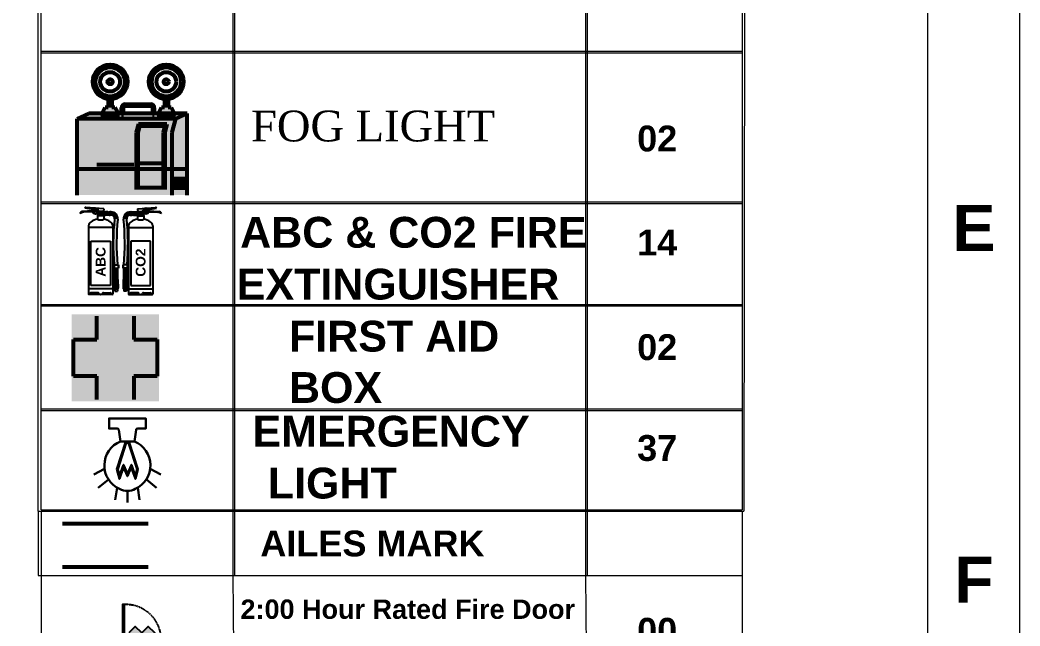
# Model space of a CAD drawing. Header units: inches. Extents: x -250485 to 735580, y -140410 to 288049.
# Drawn here: x 35705.5 to 36155.4, y 21327.8 to 21600.2 of the extents above; entities that cross this region are included whole.
import ezdxf

# ---------------------------------------------------------------- set-up
doc = ezdxf.new("R2010")
doc.units = ezdxf.units.IN
doc.header["$MEASUREMENT"] = 0
doc.linetypes.add('DASH', pattern=[0.35, 0.25, -0.1])
doc.layers.get('0').update_dxf_attribs({"lineweight": 0})
for name, color, linetype in [('bp door', 40, 'Continuous'), ('FIREACC', 30, 'Continuous'), ('OUTSIDE', 253, 'Continuous')]:
    doc.layers.add(name, color=color, linetype=linetype)
for name, color, linetype, lineweight in [('DIM 01', 250, 'Continuous', 9), ('Emergency Light', 251, 'Continuous', 15), ('evacuation plan', 162, 'Continuous', 13), ('Inline', 7, 'Continuous', 0), ('Outline', 7, 'Continuous', 0), ('Scale_Text', 7, 'Continuous', 0), ('sheet', 7, 'Continuous', 15), ('Titelblk', 7, 'Continuous', 25), ('TITLE', 7, 'Continuous', 20), ('wall', 7, 'Continuous', 0)]:
    doc.layers.add(name, color=color, linetype=linetype, lineweight=lineweight)
doc.styles.add('MtXpl_Times_New_Roma', font='times.ttf')
doc.styles.get("Standard").update_dxf_attribs({"font": 'arialbd.ttf', "height": 24})

# ---------------------------------------------------------------- blocks, each defined once
blk = doc.blocks.new('*U196')
at = {"layer": 'OUTSIDE', "linetype": 'Continuous'}
for points in [[(-85.3, 498), (-100.1, 481.8), (-46.6, 485.8)], [(-64.2, 504), (-85.3, 498), (-52.4, 503.4)], [(-52.4, 503.4), (-85.3, 498), (-46.6, 502.2)], [(-43.2, 502.2), (-85.3, 498), (-43.2, 485.8)], [(-85.3, 498), (-43.2, 502.2), (-46.6, 502.2)], [(-85.3, 498), (-46.6, 485.8), (-43.2, 485.8)], [(-52.4, 503.4), (-58.3, 504), (-64.2, 504)], [(-100.1, 481.8), (-104.2, 460.2), (-78.9, 477.6)], [(-78.9, 477.6), (-104.2, 460.2), (-84.3, 462.4)], [(-84.3, 462.4), (-104.2, 460.2), (-76.6, 321.2)], [(-104.2, 460.2), (-96.6, 320.1), (-76.6, 321.2)], [(-46.6, 485.8), (-100.1, 481.8), (-64, 484)], [(-64, 484), (-100.1, 481.8), (-78.9, 477.6)], [(-46.6, 485.8), (-64, 484), (-52.4, 484.6)], [(-52.4, 484.6), (-64, 484), (-58.3, 484)], [(-96.6, 320.1), (-102.4, 180), (-82.5, 180)], [(-76.6, 321.2), (-96.6, 320.1), (-82.5, 180)], [(-82, 160), (-102.8, 111), (-82.8, 111)], [(-102, 160), (-102.8, 111), (-82, 160)], [(-102.8, 111), (-104.2, 62), (-84.2, 62)], [(-82.8, 111), (-102.8, 111), (-84.2, 62)]]:
    blk.add_solid(points, dxfattribs=at)
blk = doc.blocks.new('*U195')
at = {"layer": 'OUTSIDE', "linetype": 'Continuous'}
for points in [[(0.4, 499.9), (0, 488.3), (0.9, 485.5)], [(0.8, 499.9), (0.4, 499.9), (0.9, 485.5)], [(0.9, 499.9), (0.8, 499.9), (0.9, 485.5)], [(0.9, 499.9), (0.9, 485.5), (1.7, 488.3)], [(1.2, 499.9), (0.9, 499.9), (1.7, 488.3)], [(0, 488.3), (-0.7, 487.2), (0.9, 485.5)], [(-0.7, 487.2), (-0.3, 486), (0.9, 485.5)], [(1.7, 488.3), (0.9, 485.5), (2.4, 487.2)], [(2.4, 487.2), (0.9, 485.5), (2, 486)]]:
    blk.add_solid(points, dxfattribs=at)
blk = doc.blocks.new('CO2')
at = {"layer": 'FIREACC', "color": 31}
for p, q in [((-39657, 31717.2), (-39568.9, 31723.6)), ((-39657, 31717.2), (-39655.8, 31701.2)), ((-39605.9, 31714.1), (-39564.7, 31719.9)), ((-39658, 31682), (-39626, 31682)), ((-39658, 31682), (-39658, 31666)), ((-39657.2, 31685.2), (-39626.8, 31685.2)), ((-39657.2, 31683.6), (-39657.2, 31682)), ((-39657.2, 31683.6), (-39626.8, 31683.6)), ((-39630.5, 31701.2), (-39655.9, 31701.2)), ((-39655.9, 31685.2), (-39655.9, 31701.2)), ((-39655.3, 31701.2), (-39655.7, 31707.1)), ((-39651.6, 31705.1), (-39631.2, 31704)), ((-39651.5, 31703.5), (-39651.6, 31705.1)), ((-39651.6, 31702.6), (-39630.7, 31701.9)), ((-39630.7, 31704), (-39626.1, 31703.7)), ((-39630.2, 31701.9), (-39604.6, 31701.1)), ((-39628.1, 31701.2), (-39630, 31701.2)), ((-39628.1, 31697.8), (-39628.1, 31701.2)), ((-39628.1, 31685.2), (-39628.1, 31697.1)), ((-39626.8, 31683.6), (-39626.8, 31682)), ((-39626, 31682), (-39626, 31666)), ((-39623.8, 31709.3), (-39623.6, 31706.3)), ((-39623.7, 31707.7), (-39603.7, 31706.7)), ((-39621.8, 31711.8), (-39606.4, 31714)), ((-39604.2, 31701.1), (-39557.5, 31699.5)), ((-39603.3, 31706.6), (-39552.1, 31703.9)), ((-39702, 31633.6), (-39702, 31300.6)), ((-39582, 31633.6), (-39582, 31300.6)), ((-39655.3, 31305.6), (-39691, 31305.6)), ((-39628.7, 31305.6), (-39593.9, 31305.6))]:
    blk.add_line(p, q, dxfattribs=at)
for centre, radius in [((-39653.4, 31703.3), 0.818), ((-39642, 31693.2), 8), ((-39642, 31693.2), 7.11)]:
    blk.add_circle(centre, radius, dxfattribs=at)
for centre, radius, start, end in [((-39568.7, 31719.6), 4, 4.1612, 94.1612), ((-39657.2, 31684.4), 0.8, 90, 270), ((-39653.4, 31703.3), 1.96, 184.1612, 4.1612), ((-39626.8, 31684.4), 0.8, 270, 90), ((-39626, 31706.1), 2.4, 266.9201, 4.1612), ((-39621.4, 31709.5), 2.4, 97.9905, 184.1612), ((-39562.3, 31655.6), 44.2, 59.9746, 83.8066), ((-39555.6, 31687.7), 16.6, 21.9213, 77.9269), ((-39675.9, 31630.6), 26.3, 119.5311, 173.3898), ((-39641.5, 31581.1), 86.5, 100.9999, 123.208), ((-39642.5, 31581.1), 86.5, 56.792, 79.0001), ((-39608.1, 31630.6), 26.3, 6.6102, 60.4689), ((-39697.8, 31302.3), 4.51, 202.0814, 252.7663), ((-39699.4, 31302.4), 4.45, 276.3773, 340.9868), ((-39686.5, 31298.3), 9.06, 135.2683, 162.981), ((-39690.5, 31301.8), 3.74, 83.2574, 130.4174), ((-39654.9, 31298.8), 6.79, 39.6417, 93.3999), ((-39642.3, 31305.7), 7.75, 199.8006, 272.52), ((-39641.7, 31305.7), 7.75, 267.48, 340.1994), ((-39629.1, 31298.8), 6.79, 86.6001, 140.3583), ((-39593.5, 31301.8), 3.74, 49.5826, 96.7426), ((-39597.5, 31298.3), 9.06, 17.019, 44.7317), ((-39584.6, 31302.4), 4.45, 199.0132, 263.6227), ((-39586.2, 31302.3), 4.51, 287.2337, 337.9186)]:
    blk.add_arc(centre, radius, start, end, dxfattribs=at)
at = {"layer": 'OUTSIDE', "color": 31}
for p, q in [((-39694.1, 31701.2), (-39689.3, 31701.2)), ((-39677.2, 31701.2), (-39665.8, 31701.2)), ((-39677.2, 31701.2), (-39677.2, 31685.2)), ((-39677.2, 31697.8), (-39665.5, 31697.8)), ((-39677.2, 31688.6), (-39665.5, 31688.6)), ((-39677.2, 31685.2), (-39665.8, 31685.2)), ((-39677.1, 31698.9), (-39665.5, 31698.9)), ((-39677.1, 31687.5), (-39665.5, 31687.5)), ((-39661.2, 31699.5), (-39655.9, 31699.5)), ((-39661.2, 31699.5), (-39661.2, 31686.9)), ((-39661.2, 31695.5), (-39655.9, 31695.5)), ((-39661.2, 31690.9), (-39655.9, 31690.9)), ((-39661.2, 31686.9), (-39655.9, 31686.9)), ((-39655.8, 31701.2), (-39655.3, 31701.2)), ((-39644.9, 31695), (-39646.8, 31696.2)), ((-39642.7, 31689.4), (-39644.7, 31699.8)), ((-39642.4, 31697.9), (-39642.7, 31688.6)), ((-39642.4, 31697.9), (-39642, 31697.9)), ((-39641.7, 31697.9), (-39642, 31697.9)), ((-39641.7, 31697.9), (-39642, 31697.9)), ((-39641.7, 31697.9), (-39641.3, 31688.6)), ((-39641.3, 31689.4), (-39639.3, 31699.8)), ((-39639.1, 31695), (-39637.2, 31696.2)), ((-39632.4, 31706.4), (-39630.6, 31706.4)), ((-39630.6, 31705.7), (-39632.4, 31705.7)), ((-39702, 31626), (-39582, 31626)), ((-39702, 31326), (-39582, 31326)), ((-39699.2, 31298), (-39584.8, 31298))]:
    blk.add_line(p, q, dxfattribs=at)
at = {"layer": 'OUTSIDE', "color": 1}
for p, q in [((-39694.1, 31685.2), (-39689.3, 31685.2)), ((-39677.3, 31699.8), (-39679.9, 31699.8)), ((-39677.3, 31686.6), (-39679.9, 31686.6)), ((-39690, 31557.8), (-39690, 31341.8)), ((-39594, 31557.8), (-39690, 31557.8)), ((-39594, 31341.8), (-39594, 31557.8)), ((-39730, 31442), (-39730, 31426)), ((-39702, 31442), (-39730, 31442)), ((-39702, 31426), (-39730, 31426)), ((-39727.9, 31442), (-39727.9, 31426)), ((-39708, 31442), (-39708, 31426)), ((-39727.7, 31347.6), (-39727.7, 31346)), ((-39708.5, 31347.6), (-39727.7, 31347.6)), ((-39727.2, 31346), (-39727.7, 31346)), ((-39727.7, 31346), (-39727.7, 31328)), ((-39727.2, 31345.9), (-39727.2, 31328)), ((-39710.1, 31326), (-39726.1, 31326)), ((-39724.9, 31325), (-39724.9, 31326)), ((-39721.9, 31346), (-39724.3, 31346)), ((-39724.3, 31345.9), (-39724.3, 31328)), ((-39721.9, 31345.9), (-39721.9, 31328)), ((-39719.3, 31326), (-39719.3, 31346)), ((-39716.9, 31346), (-39719.3, 31346)), ((-39716.9, 31326), (-39716.9, 31346)), ((-39716.9, 31326), (-39716.9, 31346)), ((-39714.2, 31346), (-39711.8, 31346)), ((-39714.2, 31345.9), (-39714.2, 31328)), ((-39711.8, 31345.9), (-39711.8, 31328)), ((-39711.3, 31325), (-39711.3, 31326)), ((-39708.9, 31346), (-39708.5, 31346)), ((-39708.9, 31345.9), (-39708.9, 31328)), ((-39708.5, 31347.6), (-39708.5, 31346)), ((-39708.5, 31346), (-39708.5, 31328)), ((-39690, 31341.8), (-39594, 31341.8)), ((-39724.9, 31325), (-39711.3, 31325)), ((-39724.3, 31325), (-39724.3, 31314)), ((-39724.3, 31324.1), (-39711.8, 31324.1)), ((-39711.8, 31314), (-39724.3, 31314)), ((-39711.8, 31325), (-39711.8, 31314))]:
    blk.add_line(p, q, dxfattribs=at)
at = {"layer": 'OUTSIDE', "color": 31}
for centre, radius, start, end in [((-39617.3, 31705.9), 14, 181.0255, 178.2204), ((-39617.3, 31705.9), 13.6, 181.0585, 178.1631), ((-39694, 31669), 32.2, 90.1556, 185.0263), ((-39694, 31669), 16.2, 90.3251, 183.7727), ((-39691.3, 31730.2), 45.1, 272.4836, 284.5448), ((-39666, 31693.8), 7.45, 50.2127, 88.8117), ((-39666, 31692.6), 7.45, 271.1883, 309.7873), ((-39665.6, 31700.9), 1.98, 271.9881, 358.9526), ((-39667.9, 31693.2), 5.13, 297.4534, 62.5466), ((-39665.6, 31685.5), 1.98, 1.0474, 88.0119), ((-39642, 31693.2), 5.65, 115.6308, 148.0837), ((-39642, 31693.2), 3.41, 125.5003, 148.0837), ((-39642, 31687.6), 1.22, 124.6063, 55.8009), ((-39642, 31693.2), 3.41, 31.9163, 54.4997), ((-39642, 31693.2), 5.65, 31.9163, 64.3692), ((-39632.4, 31706), 0.343, 90, 270), ((-39630.6, 31706), 0.343, 270, 90), ((-40885.3, 31546.6), 1165.4, 354.8506, 5.8887), ((-40874.1, 31547.2), 1170.2, 354.8444, 5.9227), ((-39644.1, 31689.8), 27.6, 239.6837, 274.3046), ((-39639.5, 31687.9), 25.7, 264.3962, 301.6155)]:
    blk.add_arc(centre, radius, start, end, dxfattribs=at)
at = {"layer": 'OUTSIDE', "color": 1}
for centre, radius, start, end in [((-39691.3, 31656.2), 45.1, 75.4552, 87.5164), ((-42910.4, 31458.9), 3186.3, 357.9975, 359.4077), ((-42910.4, 31458.9), 3202.3, 358.0075, 359.4106), ((-39724.8, 31328.7), 2.97, 192.2541, 244.019), ((-39724.3, 31328.7), 2.97, 192.2541, 244.019), ((-39721.4, 31328.7), 2.97, 192.2541, 244.019), ((-39719, 31328.7), 2.97, 192.2541, 244.019), ((-39717.1, 31328.7), 2.97, 295.981, 347.7459), ((-39714.7, 31328.7), 2.97, 295.981, 347.7459), ((-39711.8, 31328.7), 2.97, 295.981, 347.7459), ((-39711.4, 31328.7), 2.97, 295.981, 347.7459)]:
    blk.add_arc(centre, radius, start, end, dxfattribs=at)
at = {"layer": 'OUTSIDE', "color": 1, "linetype": 'Continuous', "xscale": 0.8000000000029104, "yscale": 0.7999999999992724, "zscale": 0.7999999999999443}
blk.add_blockref('*U196', (-39642.7, 31298), dxfattribs=at)
at = {"layer": 'OUTSIDE', "color": 31, "linetype": 'Continuous', "xscale": 0.8000000000029104, "yscale": 0.7999999999992724, "zscale": 0.7999999999999443}
blk.add_blockref('*U195', (-39642.7, 31298), dxfattribs=at)
at = {"layer": 'sheet', "color": 5, "insert": (-39666.5, 31384.5), "char_height": 48, "width": 165, "attachment_point": 1, "rotation": 90}
blk.add_mtext('{\\C6;CO2}', dxfattribs=at)
blk = doc.blocks.new('ABC')
at = {"layer": 'FIREACC', "color": 11}
for p, q in [((-39151.6, 31714.1), (-39192.8, 31719.9)), ((-39100.5, 31717.2), (-39188.6, 31723.6)), ((-39100.5, 31717.2), (-39101.7, 31701.2)), ((-39154.2, 31706.6), (-39205.4, 31703.9)), ((-39153.3, 31701.1), (-39200, 31699.5)), ((-39133.8, 31707.7), (-39153.8, 31706.7)), ((-39127.3, 31701.9), (-39152.9, 31701.1)), ((-39135.7, 31711.8), (-39151.1, 31714)), ((-39133.7, 31709.3), (-39133.9, 31706.3)), ((-39099.5, 31682), (-39131.5, 31682)), ((-39131.5, 31682), (-39131.5, 31666)), ((-39126.8, 31704), (-39131.4, 31703.7)), ((-39100.3, 31685.2), (-39130.7, 31685.2)), ((-39130.7, 31683.6), (-39130.7, 31682)), ((-39100.3, 31683.6), (-39130.7, 31683.6)), ((-39129.4, 31697.8), (-39129.4, 31701.2)), ((-39129.4, 31701.2), (-39127.5, 31701.2)), ((-39129.4, 31685.2), (-39129.4, 31697.1)), ((-39127, 31701.2), (-39101.6, 31701.2)), ((-39105.9, 31702.6), (-39126.8, 31701.9)), ((-39105.9, 31705.1), (-39126.3, 31704)), ((-39106, 31703.5), (-39105.9, 31705.1)), ((-39102.2, 31701.2), (-39101.8, 31707.1)), ((-39101.6, 31685.2), (-39101.6, 31701.2)), ((-39100.3, 31683.6), (-39100.3, 31682)), ((-39099.5, 31682), (-39099.5, 31666)), ((-39175.5, 31633.6), (-39175.5, 31300.6)), ((-39055.5, 31633.6), (-39055.5, 31300.6)), ((-39128.8, 31305.6), (-39163.6, 31305.6)), ((-39102.2, 31305.6), (-39066.5, 31305.6))]:
    blk.add_line(p, q, dxfattribs=at)
for centre, radius in [((-39115.5, 31693.2), 8), ((-39115.5, 31693.2), 7.11), ((-39104.1, 31703.3), 0.818)]:
    blk.add_circle(centre, radius, dxfattribs=at)
for centre, radius, start, end in [((-39188.8, 31719.6), 4, 85.8388, 175.8388), ((-39201.9, 31687.7), 16.6, 102.0731, 158.0787), ((-39195.2, 31655.6), 44.2, 96.1934, 120.0254), ((-39136.1, 31709.5), 2.4, 355.8388, 82.0095), ((-39131.5, 31706.1), 2.4, 175.8388, 273.0799), ((-39130.7, 31684.4), 0.8, 90, 270), ((-39104.1, 31703.3), 1.96, 175.8388, 355.8388), ((-39100.3, 31684.4), 0.8, 270, 90), ((-39149.4, 31630.6), 26.3, 119.5311, 173.3898), ((-39115, 31581.1), 86.5, 100.9999, 123.208), ((-39116, 31581.1), 86.5, 56.792, 79.0001), ((-39081.6, 31630.6), 26.3, 6.6102, 60.4689), ((-39171.3, 31302.3), 4.51, 202.0814, 252.7663), ((-39172.9, 31302.4), 4.45, 276.3773, 340.9868), ((-39160, 31298.3), 9.06, 135.2683, 162.981), ((-39164, 31301.8), 3.74, 83.2574, 130.4174), ((-39128.4, 31298.8), 6.79, 39.6417, 93.3999), ((-39115.8, 31305.7), 7.75, 199.8006, 272.52), ((-39115.2, 31305.7), 7.75, 267.48, 340.1994), ((-39102.6, 31298.8), 6.79, 86.6001, 140.3583), ((-39067, 31301.8), 3.74, 49.5826, 96.7426), ((-39071, 31298.3), 9.06, 17.019, 44.7317), ((-39058.1, 31302.4), 4.45, 199.0132, 263.6227), ((-39059.7, 31302.3), 4.51, 287.2337, 337.9186)]:
    blk.add_arc(centre, radius, start, end, dxfattribs=at)
at = {"layer": 'OUTSIDE', "color": 11}
for p, q in [((-39125.1, 31706.4), (-39126.9, 31706.4)), ((-39126.9, 31705.7), (-39125.1, 31705.7)), ((-39118.4, 31695), (-39120.3, 31696.2)), ((-39116.2, 31689.4), (-39118.2, 31699.8)), ((-39115.8, 31697.9), (-39116.2, 31688.6)), ((-39115.8, 31697.9), (-39115.5, 31697.9)), ((-39115.8, 31697.9), (-39115.5, 31697.9)), ((-39115.1, 31697.9), (-39115.5, 31697.9)), ((-39115.1, 31697.9), (-39114.8, 31688.6)), ((-39114.8, 31689.4), (-39112.8, 31699.8)), ((-39112.6, 31695), (-39110.7, 31696.2)), ((-39101.7, 31701.2), (-39102.2, 31701.2)), ((-39096.3, 31699.5), (-39101.6, 31699.5)), ((-39096.3, 31695.5), (-39101.6, 31695.5)), ((-39096.3, 31690.9), (-39101.6, 31690.9)), ((-39096.3, 31686.9), (-39101.6, 31686.9)), ((-39096.3, 31699.5), (-39096.3, 31686.9)), ((-39080.4, 31698.9), (-39092, 31698.9)), ((-39080.3, 31697.8), (-39092, 31697.8)), ((-39080.3, 31688.6), (-39092, 31688.6)), ((-39080.4, 31687.5), (-39092, 31687.5)), ((-39080.3, 31701.2), (-39091.7, 31701.2)), ((-39080.3, 31685.2), (-39091.7, 31685.2)), ((-39080.3, 31701.2), (-39080.3, 31685.2)), ((-39080.2, 31686.6), (-39077.6, 31686.6)), ((-39063.4, 31685.2), (-39068.2, 31685.2)), ((-39055.5, 31626), (-39175.5, 31626)), ((-39055.5, 31326), (-39175.5, 31326)), ((-39058.3, 31298), (-39172.7, 31298))]:
    blk.add_line(p, q, dxfattribs=at)
at = {"layer": 'OUTSIDE', "color": 1}
for p, q in [((-39080.2, 31699.8), (-39077.6, 31699.8)), ((-39063.4, 31701.2), (-39068.2, 31701.2)), ((-39163.5, 31341.8), (-39163.5, 31557.8)), ((-39163.5, 31557.8), (-39067.5, 31557.8)), ((-39067.5, 31557.8), (-39067.5, 31341.8)), ((-39055.5, 31442), (-39027.5, 31442)), ((-39055.5, 31426), (-39027.5, 31426)), ((-39049.5, 31442), (-39049.5, 31426)), ((-39029.6, 31442), (-39029.6, 31426)), ((-39027.5, 31442), (-39027.5, 31426)), ((-39067.5, 31341.8), (-39163.5, 31341.8)), ((-39049, 31347.6), (-39049, 31346)), ((-39049, 31347.6), (-39029.8, 31347.6)), ((-39048.6, 31346), (-39049, 31346)), ((-39049, 31346), (-39049, 31328)), ((-39048.6, 31345.9), (-39048.6, 31328)), ((-39047.4, 31326), (-39031.4, 31326)), ((-39046.2, 31325), (-39046.2, 31326)), ((-39043.3, 31346), (-39045.7, 31346)), ((-39045.7, 31345.9), (-39045.7, 31328)), ((-39043.3, 31345.9), (-39043.3, 31328)), ((-39040.6, 31326), (-39040.6, 31346)), ((-39040.6, 31326), (-39040.6, 31346)), ((-39040.6, 31346), (-39038.2, 31346)), ((-39038.2, 31326), (-39038.2, 31346)), ((-39035.6, 31346), (-39033.2, 31346)), ((-39035.6, 31345.9), (-39035.6, 31328)), ((-39033.2, 31345.9), (-39033.2, 31328)), ((-39032.6, 31325), (-39032.6, 31326)), ((-39030.3, 31346), (-39029.8, 31346)), ((-39030.3, 31345.9), (-39030.3, 31328)), ((-39029.8, 31347.6), (-39029.8, 31346)), ((-39029.8, 31346), (-39029.8, 31328)), ((-39032.6, 31325), (-39046.2, 31325)), ((-39045.7, 31325), (-39045.7, 31314)), ((-39033.2, 31324.1), (-39045.7, 31324.1)), ((-39045.7, 31314), (-39033.2, 31314)), ((-39033.2, 31325), (-39033.2, 31314))]:
    blk.add_line(p, q, dxfattribs=at)
at = {"layer": 'OUTSIDE', "color": 11}
for centre, radius, start, end in [((-39140.2, 31705.9), 14, 1.7796, 358.9745), ((-39140.2, 31705.9), 13.6, 1.8369, 358.9415), ((-39126.9, 31706), 0.343, 90, 270), ((-39125.1, 31706), 0.343, 270, 90), ((-39115.5, 31693.2), 5.65, 115.6308, 148.0837), ((-39115.5, 31693.2), 3.41, 125.5003, 148.0837), ((-39115.5, 31687.6), 1.22, 124.1991, 55.3937), ((-39115.5, 31693.2), 3.41, 31.9163, 54.4997), ((-39115.5, 31693.2), 5.65, 31.9163, 64.3692), ((-39091.5, 31693.8), 7.45, 91.1883, 129.7873), ((-39091.5, 31692.6), 7.45, 230.2127, 268.8117), ((-39089.6, 31693.2), 5.13, 117.4534, 242.5466), ((-39091.9, 31700.9), 1.98, 181.0474, 268.0119), ((-39091.9, 31685.5), 1.98, 91.9881, 178.9526), ((-39066.2, 31730.2), 45.1, 255.4552, 267.5164), ((-39063.5, 31669), 32.2, 354.9737, 89.8444), ((-39063.5, 31669), 16.2, 356.2273, 89.6749), ((-39118, 31687.9), 25.7, 238.3845, 275.6038), ((-39113.4, 31689.8), 27.6, 265.6954, 300.3163), ((-37883.4, 31547.2), 1170.2, 174.0773, 185.1556)]:
    blk.add_arc(centre, radius, start, end, dxfattribs=at)
at = {"layer": 'OUTSIDE', "color": 1}
for centre, radius, start, end in [((-39066.2, 31656.2), 45.1, 92.4836, 104.5448), ((-37872.2, 31546.6), 1165.4, 174.1113, 185.1494), ((-35847.1, 31458.9), 3202.3, 180.5894, 181.9925), ((-35847.1, 31458.9), 3186.3, 180.5923, 182.0025), ((-39046.1, 31328.7), 2.97, 192.2541, 244.019), ((-39045.7, 31328.7), 2.97, 192.2541, 244.019), ((-39042.8, 31328.7), 2.97, 192.2541, 244.019), ((-39040.4, 31328.7), 2.97, 192.2541, 244.019), ((-39038.5, 31328.7), 2.97, 295.981, 347.7459), ((-39036.1, 31328.7), 2.97, 295.981, 347.7459), ((-39033.2, 31328.7), 2.97, 295.981, 347.7459), ((-39032.7, 31328.7), 2.97, 295.981, 347.7459)]:
    blk.add_arc(centre, radius, start, end, dxfattribs=at)
at = {"layer": 'OUTSIDE', "color": 11, "linetype": 'Continuous', "xscale": -0.8000000000029104, "yscale": 0.7999999999992724, "zscale": 0.7999999999999443}
blk.add_blockref('*U195', (-39114.8, 31298), dxfattribs=at)
at = {"layer": 'OUTSIDE', "color": 1, "linetype": 'Continuous', "xscale": -0.8000000000029104, "yscale": 0.7999999999992724, "zscale": 0.7999999999999443}
blk.add_blockref('*U196', (-39114.8, 31298), dxfattribs=at)
at = {"layer": 'sheet', "color": 5, "insert": (-39091, 31384.5), "char_height": 48, "width": 165, "attachment_point": 7, "rotation": 90}
blk.add_mtext('{\\C6;ABC}', dxfattribs=at)
blk = doc.blocks.new('A$C16DB04AD')
at = {"layer": 'Emergency Light', "color": 154, "lineweight": 30}
for p, q in [((-6.54, -14.39), (-9.59, -15.98)), ((6.54, -14.39), (9.59, -15.98)), ((-5.43, -17.4), (-8.33, -19.77)), ((-2.95, -19.78), (-3.46, -23.22)), ((2.95, -19.78), (3.46, -23.22)), ((5.43, -17.4), (8.33, -19.77)), ((0, -20.7), (0, -24))]:
    blk.add_line(p, q, dxfattribs=at)
blk.add_lwpolyline([(-2, -6.57), (-2.49, -3.28, 0.371278), (-2.94, -2.89), (-5.25, -2.89), (-5.25, 0), (5.25, 0), (5.25, -2.89), (2.94, -2.89, 0.371278), (2.49, -3.28), (2, -6.57)], format="xyb", dxfattribs=at)
at = {"layer": 'Emergency Light', "color": 1, "lineweight": 30}
blk.add_lwpolyline([(-0.43, -6.57), (-3.01, -14.48), (-2.28, -17.27), (-1.1, -13.91), (0, -16.5), (1.1, -13.91), (2.28, -17.27), (3.01, -14.48), (0.43, -6.57)], dxfattribs=at)
blk.add_lwpolyline([(0.43, -7.28, 0.690361), (-0.43, -7.28), (-2.75, -14.5), (-2.25, -16.42), (-1.12, -13.21), (0, -15.86), (1.12, -13.21), (2.25, -16.42), (2.75, -14.5), (0.43, -7.28)], format="xyb", dxfattribs=at)
at = {"layer": 'Emergency Light', "color": 154, "lineweight": 30}
blk.add_lwpolyline([(-2.02, -6.58), (2, -6.57)], dxfattribs=at)
for centre, radius, start, end in [((0.78, -13.41), 7.38, 112.0671, 245.9767), ((-0.78, -13.41), 7.38, 294.0233, 67.9329), ((0, -15.96), 4.74, 241.9689, 298.0311)]:
    blk.add_arc(centre, radius, start, end, dxfattribs=at)
blk = doc.blocks.new('erww')
at = {"lineweight": 53, "ltscale": 100000}
h = blk.add_hatch(color=9, dxfattribs=at)
edge = h.paths.add_edge_path()
edge.add_ellipse((-274591.48, 140689.88), major_axis=(11.04, 11.04), ratio=1, start_angle=0, end_angle=360)
edge = h.paths.add_edge_path(flags=16)
edge.add_ellipse((-274591.48, 140689.88), major_axis=(9.25, 9.25), ratio=1, start_angle=0, end_angle=360)
h = blk.add_hatch(color=9, dxfattribs=at)
edge = h.paths.add_edge_path()
edge.add_ellipse((-274540.94, 140689.88), major_axis=(11.04, 11.04), ratio=1, start_angle=0, end_angle=360)
edge = h.paths.add_edge_path(flags=16)
edge.add_ellipse((-274540.94, 140689.88), major_axis=(9.25, 9.25), ratio=1, start_angle=0, end_angle=360)
h = blk.add_hatch(color=252, dxfattribs=at)
edge = h.paths.add_edge_path()
edge.add_line((-274593.09, 140666.86), (-274595.79, 140666.86))
edge.add_line((-274595.79, 140666.86), (-274599.82, 140659.47))
edge.add_line((-274599.82, 140659.47), (-274583.14, 140659.47))
edge.add_line((-274583.14, 140659.47), (-274587.17, 140666.86))
edge.add_line((-274587.17, 140666.86), (-274589.87, 140666.86))
edge.add_line((-274589.87, 140666.86), (-274589.87, 140674.34))
edge.add_ellipse((-274591.48, 140689.88), major_axis=(-11.04, 11.04), ratio=1, start_angle=129.08359, end_angle=140.91641, ccw=False)
edge.add_line((-274593.09, 140674.34), (-274593.09, 140666.86))
h = blk.add_hatch(color=252, dxfattribs=at)
edge = h.paths.add_edge_path()
edge.add_line((-274542.55, 140666.86), (-274545.25, 140666.86))
edge.add_line((-274545.25, 140666.86), (-274549.28, 140659.47))
edge.add_line((-274549.28, 140659.47), (-274532.6, 140659.47))
edge.add_line((-274532.6, 140659.47), (-274536.63, 140666.86))
edge.add_line((-274536.63, 140666.86), (-274539.33, 140666.86))
edge.add_line((-274539.33, 140666.86), (-274539.33, 140674.34))
edge.add_ellipse((-274540.94, 140689.88), major_axis=(-11.04, 11.04), ratio=1, start_angle=129.08359, end_angle=140.91641, ccw=False)
edge.add_line((-274542.55, 140674.34), (-274542.55, 140666.86))
h = blk.add_hatch(color=251, dxfattribs=at)
edge = h.paths.add_edge_path()
edge.add_ellipse((-274577.86, 140666.54), major_axis=(2.28, 2.28), ratio=1, start_angle=45, end_angle=135)
edge.add_line((-274581.08, 140666.54), (-274581.08, 140660.24))
edge.add_line((-274581.08, 140660.24), (-274579.47, 140660.24))
edge.add_line((-274579.47, 140660.24), (-274579.47, 140666.43))
edge.add_ellipse((-274577.8, 140666.48), major_axis=(1.18, 1.18), ratio=1, start_angle=43.04056, end_angle=136.95944, ccw=False)
edge.add_line((-274577.75, 140668.15), (-274555.06, 140668.15))
edge.add_ellipse((-274555.01, 140666.48), major_axis=(1.18, 1.18), ratio=1, start_angle=313.04056, end_angle=406.95939, ccw=False)
edge.add_line((-274553.34, 140666.43), (-274553.34, 140660.24))
edge.add_line((-274553.34, 140660.24), (-274551.73, 140660.24))
edge.add_line((-274551.73, 140660.24), (-274551.73, 140666.54))
edge.add_ellipse((-274554.95, 140666.54), major_axis=(2.28, 2.28), ratio=1, start_angle=315, end_angle=405)
edge.add_line((-274554.95, 140669.76), (-274577.86, 140669.76))
for color, points in [(255, [(-274579.47, 140661.34), (-274579.47, 140660.24), (-274581.08, 140660.24), (-274581.08, 140661.34), (-274610.68, 140661.34), (-274621.14, 140656.51), (-274532.59, 140656.51), (-274522.13, 140661.34), (-274551.73, 140661.34), (-274551.73, 140660.24), (-274553.34, 140660.24), (-274553.34, 140661.34)]), (250, [(-274534.02, 140594.12), (-274523.81, 140594.12), (-274523.81, 140602.86), (-274534.02, 140602.86)])]:
    blk.add_hatch(color=color, dxfattribs=at).paths.add_polyline_path(points)
h = blk.add_hatch(color=9, dxfattribs=at)
h.paths.add_polyline_path([(-274621.14, 140656.51), (-274621.14, 140588.08), (-274535.81, 140588.08), (-274535.81, 140644.43), (-274532.59, 140656.51)])
h.paths.add_polyline_path([(-274568.01, 140644.43), (-274566.08, 140651.68), (-274540.32, 140651.68), (-274542.25, 140644.43), (-274542.25, 140592.92), (-274568.01, 140592.92)], flags=16)
h.paths.add_polyline_path([(-274566.4, 140644.43), (-274564.9, 140650.07), (-274542.36, 140650.07), (-274543.86, 140644.43), (-274543.86, 140594.53), (-274566.4, 140594.53)], flags=0)
h = blk.add_hatch(color=255, dxfattribs=at)
h.paths.add_polyline_path([(-274522.13, 140661.34), (-274532.59, 140656.51), (-274535.81, 140644.43), (-274535.81, 140588.08), (-274522.13, 140588.08)])
h.paths.add_polyline_path([(-274523.81, 140602.86), (-274523.81, 140594.12), (-274534.02, 140594.12), (-274534.02, 140602.86)], flags=16)
h = blk.add_hatch(color=250, dxfattribs=at)
h.paths.add_polyline_path([(-274566.08, 140651.68), (-274568.01, 140644.43), (-274568.01, 140592.92), (-274542.25, 140592.92), (-274542.25, 140644.43), (-274540.32, 140651.68)])
h.paths.add_polyline_path([(-274542.36, 140650.07), (-274543.86, 140644.43), (-274543.86, 140594.53), (-274566.4, 140594.53), (-274566.4, 140644.43), (-274564.9, 140650.07)], flags=16)
at = {"color": 9, "lineweight": 53, "ltscale": 100000}
for p, q in [((-274593.09, 140674.34), (-274593.09, 140666.86)), ((-274589.87, 140674.34), (-274589.87, 140666.86)), ((-274542.55, 140674.34), (-274542.55, 140666.86)), ((-274539.33, 140674.34), (-274539.33, 140666.86)), ((-274599.82, 140659.47), (-274595.79, 140666.86)), ((-274593.09, 140666.86), (-274595.79, 140666.86)), ((-274587.17, 140666.86), (-274589.87, 140666.86)), ((-274587.17, 140666.86), (-274583.14, 140659.47)), ((-274549.28, 140659.47), (-274545.25, 140666.86)), ((-274542.55, 140666.86), (-274545.25, 140666.86)), ((-274536.63, 140666.86), (-274539.33, 140666.86)), ((-274536.63, 140666.86), (-274532.6, 140659.47)), ((-274583.14, 140659.47), (-274599.82, 140659.47)), ((-274532.6, 140659.47), (-274549.28, 140659.47))]:
    blk.add_line(p, q, dxfattribs=at)
at = {"color": 255, "lineweight": 53, "ltscale": 100000}
for p, q in [((-274581.08, 140660.24), (-274581.08, 140666.54)), ((-274579.47, 140660.24), (-274579.47, 140666.54)), ((-274553.34, 140666.54), (-274553.34, 140660.24)), ((-274551.73, 140666.54), (-274551.73, 140660.24)), ((-274610.68, 140661.34), (-274621.14, 140656.51)), ((-274532.59, 140656.51), (-274621.14, 140656.51)), ((-274581.08, 140661.34), (-274610.68, 140661.34)), ((-274581.08, 140660.24), (-274579.47, 140660.24)), ((-274553.34, 140661.34), (-274579.47, 140661.34)), ((-274553.34, 140660.24), (-274551.73, 140660.24)), ((-274522.13, 140661.34), (-274551.73, 140661.34)), ((-274532.59, 140656.51), (-274535.81, 140644.43)), ((-274522.13, 140661.34), (-274532.59, 140656.51)), ((-274522.13, 140588.08), (-274522.13, 140661.34)), ((-274535.81, 140644.43), (-274535.81, 140588.08)), ((-274621.14, 140611.66), (-274522.13, 140611.66)), ((-274534.02, 140602.86), (-274523.81, 140602.86)), ((-274534.02, 140594.12), (-274534.02, 140602.86)), ((-274523.81, 140602.86), (-274523.81, 140594.12)), ((-274523.81, 140594.12), (-274534.02, 140594.12))]:
    blk.add_line(p, q, dxfattribs=at)
at = {"color": 251, "lineweight": 53, "ltscale": 100000}
for p, q in [((-274577.86, 140669.76), (-274554.95, 140669.76)), ((-274577.75, 140668.15), (-274554.95, 140668.15))]:
    blk.add_line(p, q, dxfattribs=at)
at = {"color": 250, "lineweight": 53, "ltscale": 100000}
for p, q in [((-274621.14, 140588.08), (-274621.14, 140656.51)), ((-274566.08, 140651.68), (-274568.01, 140644.43)), ((-274564.9, 140650.07), (-274566.4, 140644.43)), ((-274540.32, 140651.68), (-274566.08, 140651.68)), ((-274542.36, 140650.07), (-274564.9, 140650.07)), ((-274542.36, 140650.07), (-274543.86, 140644.43)), ((-274540.32, 140651.68), (-274542.25, 140644.43)), ((-274568.01, 140644.43), (-274568.01, 140592.92)), ((-274566.4, 140644.43), (-274566.4, 140594.53)), ((-274543.86, 140644.43), (-274543.86, 140594.53)), ((-274542.25, 140644.43), (-274542.25, 140592.92)), ((-274542.25, 140616.5), (-274568.01, 140616.5)), ((-274543.86, 140594.53), (-274566.4, 140594.53))]:
    blk.add_line(p, q, dxfattribs=at)
at = {"color": 9, "lineweight": 53, "ltscale": 100000}
for centre, major_axis, start_param, end_param in [((-274591.48, 140689.88), (11.04, 11.04), 5.497787, 11.780972), ((-274591.48, 140689.88), (9.25, 9.25), 5.497787, 11.780972), ((-274591.48, 140689.88), (-6.22, 6.22), 3.926991, 10.210176), ((-274540.94, 140689.88), (11.04, 11.04), 5.497787, 11.780972), ((-274540.94, 140689.88), (9.25, 9.25), 5.497787, 11.780972), ((-274540.94, 140689.88), (-6.22, 6.22), 3.926991, 10.210176), ((-274591.48, 140689.88), (-1.6, 1.6), 3.926991, 10.210176), ((-274540.94, 140689.88), (-1.6, 1.6), 3.926991, 10.210176)]:
    blk.add_ellipse(centre, major_axis=major_axis, ratio=1, start_param=start_param, end_param=end_param, dxfattribs=at)
at = {"color": 251, "lineweight": 53, "ltscale": 100000}
for centre, major_axis, start_param, end_param in [((-274577.86, 140666.54), (2.28, 2.28), 0.785398, 2.356194), ((-274577.8, 140666.48), (-1.18, 1.18), -0.819596, 0.751199), ((-274555.01, 140666.48), (-1.18, 1.18), 3.96119, 5.531985), ((-274554.95, 140666.54), (2.28, 2.28), 5.497787, 7.068583)]:
    blk.add_ellipse(centre, major_axis=major_axis, ratio=1, start_param=start_param, end_param=end_param, dxfattribs=at)
blk = doc.blocks.new('er32')
at = {"lineweight": 53, "ltscale": 100000}
h = blk.add_hatch(color=98, dxfattribs=at)
h.paths.add_polyline_path([(-274598.78, 140480.82), (-274598.78, 140402.51), (-274520.46, 140402.51), (-274520.46, 140480.82)])
h.paths.add_polyline_path([(-274576.2, 140479.17), (-274543.05, 140479.17), (-274543.05, 140458.24), (-274522.12, 140458.24), (-274522.12, 140425.09), (-274543.05, 140425.09), (-274543.05, 140404.16), (-274576.2, 140404.16), (-274576.2, 140425.09), (-274597.12, 140425.09), (-274597.12, 140458.24), (-274576.2, 140458.24)], flags=16)
blk.add_hatch(color=7, dxfattribs=at).paths.add_polyline_path([(-274543.05, 140425.09), (-274522.12, 140425.09), (-274522.12, 140458.24), (-274543.05, 140458.24), (-274543.05, 140479.17), (-274576.2, 140479.17), (-274576.2, 140458.24), (-274597.12, 140458.24), (-274597.12, 140425.09), (-274576.2, 140425.09), (-274576.2, 140404.16), (-274543.05, 140404.16)])
at = {"color": 75, "lineweight": 53, "ltscale": 100000}
for p, q in [((-274576.2, 140458.24), (-274576.2, 140479.17)), ((-274543.05, 140479.17), (-274543.05, 140458.24)), ((-274597.12, 140425.09), (-274597.12, 140458.24)), ((-274597.12, 140458.24), (-274576.2, 140458.24)), ((-274543.05, 140458.24), (-274522.12, 140458.24)), ((-274522.12, 140458.24), (-274522.12, 140425.09)), ((-274576.2, 140425.09), (-274597.12, 140425.09)), ((-274576.2, 140404.16), (-274576.2, 140425.09)), ((-274522.12, 140425.09), (-274543.05, 140425.09)), ((-274543.05, 140425.09), (-274543.05, 140404.16))]:
    blk.add_line(p, q, dxfattribs=at)
blk = doc.blocks.new('single door')
at = {"ltscale": 100000}
h = blk.add_hatch(color=1, dxfattribs=at)
h.paths.add_polyline_path([(-35778.42, 23402.04), (-35782.66, 23397.8), (-35778.43, 23393.57), (-35778.42, 23393.59), (-35778.4, 23393.57), (-35774.17, 23397.8)])
h.paths.add_polyline_path([(-35782.66, 23389.34), (-35778.41, 23385.1), (-35774.17, 23389.35), (-35778.4, 23393.57), (-35778.41, 23393.56), (-35778.43, 23393.57)])
at = {"layer": 'bp door', "color": 1}
for points in [[(-35778.41, 23393.56), (-35774.17, 23397.8), (-35778.42, 23402.04), (-35782.66, 23397.8)], [(-35778.41, 23385.1), (-35774.17, 23389.35), (-35778.42, 23393.59), (-35782.66, 23389.34)], [(-35796.82, 23382.41), (-35796.82, 23381.06), (-35773.71, 23381.06), (-35773.71, 23382.41)], [(-35773.71, 23381.74), (-35773.71, 23381.06), (-35775.06, 23381.06), (-35775.06, 23379.94), (-35770.56, 23379.94), (-35770.56, 23381.74)]]:
    blk.add_lwpolyline(points, close=True, dxfattribs=at)
at = {"layer": 'bp door', "color": 1, "linetype": 'DASH'}
blk.add_arc((-35773.97, 23383.34), 22.86, 89.32844, 182.32063, dxfattribs=at)
blk = doc.blocks.new('PAGE')
at = {"layer": 'Inline', "color": 252, "lineweight": 15}
blk.add_lwpolyline([(178051640.63, 22656441.11), (178051640.63, 22657235.79), (178050505.36, 22657235.79), (178050505.36, 22656441.11)], close=True, dxfattribs=at)
at = {"layer": 'Outline', "color": 252, "lineweight": 15}
blk.add_line((178051662.57, 22656424.24), (178051662.57, 22657252.66), dxfattribs=at)
at = {"layer": 'Scale_Text', "color": 252, "lineweight": 13, "char_height": 10.97, "width": 8.3603, "attachment_point": 5}
for s, insert in [('E', (178051651.6, 22656880.75)), ('F', (178051651.6, 22656797.06))]:
    blk.add_mtext(s, dxfattribs=dict(at, insert=insert))
blk = doc.blocks.new('Title')
at = {"layer": 'Titelblk', "color": 3, "linetype": 'Continuous', "lineweight": 0, "xscale": 3.014611567961765, "yscale": 3.014611567959946, "zscale": 3.014611567966516}
blk.add_blockref('PAGE', (-536855255.83, -68388223.96), dxfattribs=at)

msp = doc.modelspace()

# ---------------------------------------------------------------- linework, layer by layer
at = {"color": 75, "lineweight": 53, "ltscale": 100000}
msp.add_line((35740.14, 21535.17), (35756.71, 21535.17), dxfattribs=at)
at = {"layer": 'evacuation plan', "color": 11, "ltscale": 10, "true_color": 0xf27172}
for p, q in [((35713.73, 21379.31), (35713.73, 21853.03)), ((35715.12, 21380), (35715.12, 21851.64)), ((35801.35, 21851.64), (35801.35, 21379.31)), ((35802.04, 21851.64), (35802.04, 21379.31)), ((35960.01, 21851.64), (35960.01, 21379.31)), ((35960.71, 21851.64), (35960.71, 21379.31)), ((36030.42, 21851.64), (36030.42, 21380)), ((36031.81, 21853.03), (36031.18, 21379.31)), ((35715.12, 21586.18), (36030.42, 21586.18)), ((35715.12, 21585.48), (36030.42, 21585.48)), ((35715.12, 21518.44), (36030.42, 21518.44)), ((35715.12, 21517.74), (36030.42, 21517.74)), ((35715.12, 21472.36), (36030.42, 21472.36)), ((35715.12, 21471.67), (36030.42, 21471.67)), ((35715.12, 21425.33), (36030.42, 21425.33)), ((35715.12, 21424.64), (36030.42, 21424.64)), ((35713.73, 21379.31), (36031.18, 21379.31)), ((35713.73, 21379.31), (35713.73, 21350.4)), ((35715.12, 21380), (36030.42, 21380)), ((35715.12, 21379.31), (35715.12, 21350.4)), ((35801.35, 21379.31), (35801.35, 21350.4)), ((35802.04, 21379.31), (35802.04, 21350.4)), ((35960.01, 21379.31), (35960.01, 21350.4)), ((35960.71, 21379.31), (35960.71, 21350.4)), ((36030.42, 21379.31), (36030.42, 21350.4)), ((36030.42, 21350.65), (36030.42, 21219.59)), ((35713.73, 21350.4), (36030.42, 21350.4)), ((35715.12, 21350.4), (35715.12, 21219.01)), ((35801.35, 21350.4), (35802.66, 21106.66)), ((35960.01, 21350.4), (35961.33, 21106.66))]:
    msp.add_line(p, q, dxfattribs=at)
at = {"layer": 'wall', "color": 75, "lineweight": 53, "ltscale": 100000}
for p, q in [((35724.7, 21373.88), (35763.14, 21373.88)), ((35724.7, 21354.41), (35763.14, 21354.41))]:
    msp.add_line(p, q, dxfattribs=at)

# ---------------------------------------------------------------- block references
at = {"layer": 'DIM 01', "color": 63, "lineweight": -2, "xscale": 0.5, "yscale": 0.5, "zscale": 0.5}
for name, p in [('erww', (173041.82, -48772.52)), ('er32', (173028.24, -48772.52))]:
    msp.add_blockref(name, p, dxfattribs=at)
at = {"layer": 'Emergency Light', "lineweight": 30, "xscale": 1.57361295123701, "yscale": 1.57361295123701, "zscale": 1.57361295124269}
msp.add_blockref('A$C16DB04AD', (35753.87, 21421.05), dxfattribs=at)
at = {"layer": 'TITLE', "xscale": 0.6269545389804989, "yscale": 0.6269545389804989, "zscale": 0.6269545337923679}
msp.add_blockref('Title', (98007.07, 75756.56), dxfattribs=at)
at = {"layer": 'wall', "color": 1, "lineweight": 53, "xscale": 0.09190975950332358, "yscale": 0.09190975950332358, "zscale": 0.0919097595013539}
for name, p in [('ABC', (39336.92, 18600.24)), ('CO2', (39403.32, 18600.24))]:
    msp.add_blockref(name, p, dxfattribs=at)
at = {"layer": 'wall', "color": 4, "ltscale": 100000, "xscale": 0.6932539688132238, "yscale": 0.6932539688132238, "zscale": 0.6932539688150428, "rotation": 270}
msp.add_blockref('single door', (19542.62, -3478.91), dxfattribs=at)

# ---------------------------------------------------------------- texts
at = {"layer": 'evacuation plan', "color": 11, "lineweight": -2, "true_color": 0xf27172, "style": 'MtXpl_Times_New_Roma'}
msp.add_text('FOG LIGHT', height=13.849, dxfattribs=at).set_placement((35809.48, 21545.62))
at = {"layer": 'evacuation plan', "color": 11, "lineweight": -2, "true_color": 0xf27172}
for s, height, p in [('02', 11.603, (35983.18, 21541.12)), ('ABC & CO2 FIRE', 13.8495, (35804.58, 21497.83)), ('14', 11.603, (35983.18, 21494.35)), ('EXTINGUISHER', 13.8495, (35803.05, 21474.52)), ('FIRST AID', 13.849, (35826.56, 21451.12)), ('02', 11.603, (35983.18, 21447.32)), ('BOX', 13.849, (35826.55, 21428.04)), ('EMERGENCY', 13.849, (35810.13, 21408.39)), ('37', 11.603, (35983.18, 21401.99)), (' LIGHT', 13.849, (35811.66, 21385.07)), ('AILES MARK', 11.603, (35813.67, 21359.04)), ('2:00 Hour Rated Fire Door', 8.6944, (35804.75, 21330.95)), ('00', 11.603, (35983.18, 21319.8))]:
    msp.add_text(s, height=height, dxfattribs=at).set_placement(p)

doc.saveas('drawing.dxf')
